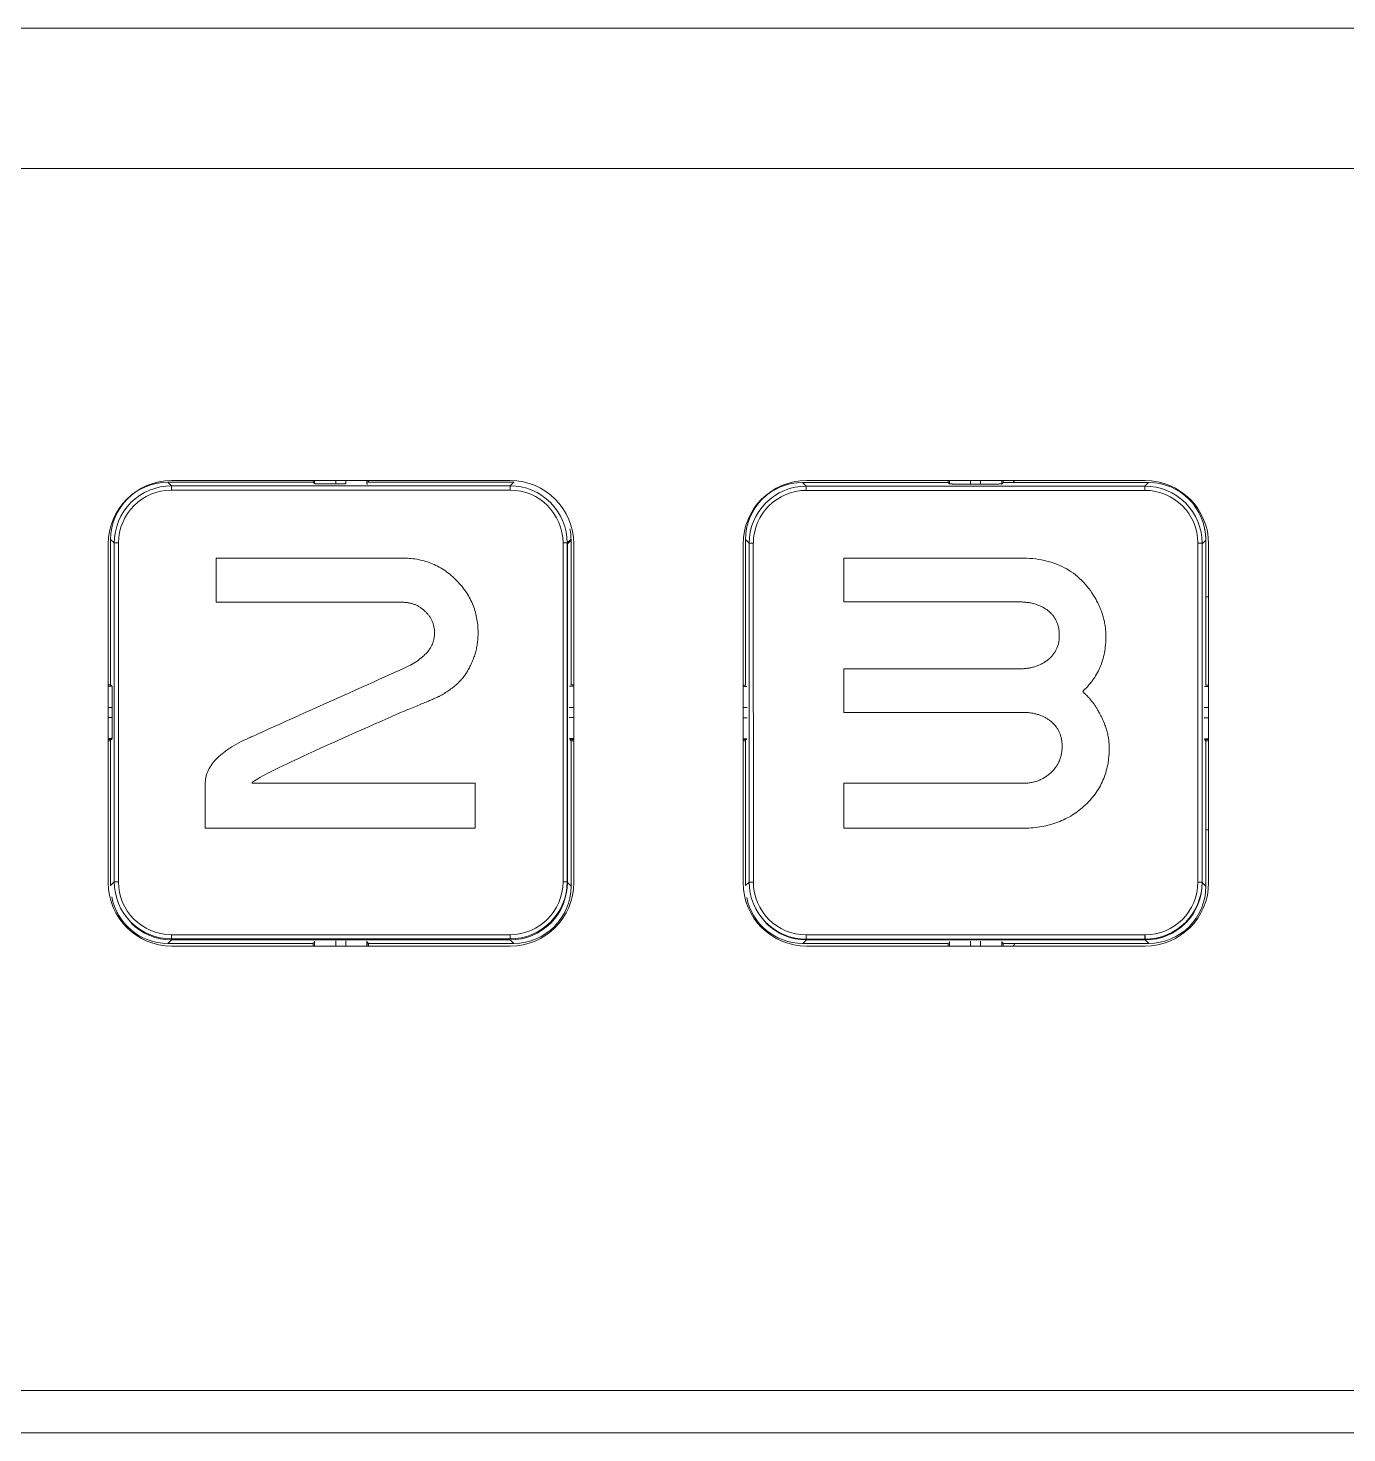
# Model space of a CAD drawing. Header units: millimetres. Extents: x -297 to 297, y -210 to 210.
# Drawn here: x 10.4 to 41.56, y -65.46 to -32.28 of the extents above; entities that cross this region are included whole.
import ezdxf

# ---------------------------------------------------------------- set-up
doc = ezdxf.new("R2010")
doc.units = ezdxf.units.MM
for name, color, linetype, lineweight in [('ASM0004_ASM_DXF_CONTINUOUS_LINE', 7, 'Continuous', 18), ('JCHT35K-ANJIDXF_CONTINUOUS_LINE', 7, 'Continuous', 18), ('LAYER_1', 7, 'Continuous', 18)]:
    doc.layers.add(name, color=color, linetype=linetype, lineweight=lineweight)

msp = doc.modelspace()

# ---------------------------------------------------------------- linework, layer by layer
at = {"layer": 'ASM0004_ASM_DXF_CONTINUOUS_LINE', "color": 7, "linetype": 'Continuous'}
for p, q in [((73.795, -32.275), (-69.205, -32.275)), ((-65.405, -35.591), (69.995, -35.591)), ((21.795, -42.965), (13.795, -42.965)), ((18.411, -43.057), (18.411, -42.965)), ((18.443, -42.965), (18.443, -43.005)), ((36.795, -42.965), (28.795, -42.965)), ((33.411, -43.057), (33.411, -42.965)), ((33.443, -42.965), (33.443, -43.011)), ((12.295, -44.465), (12.295, -52.465)), ((23.23, -44.376), (23.145, -44.461)), ((23.145, -52.465), (23.145, -44.461)), ((23.23, -44.376), (23.23, -47.792)), ((23.295, -52.465), (23.295, -44.465)), ((27.295, -44.465), (27.295, -52.465)), ((38.23, -44.376), (38.145, -44.461)), ((38.23, -44.376), (38.23, -47.798)), ((38.295, -52.465), (38.295, -44.465)), ((12.295, -49.081), (12.387, -49.081)), ((12.352, -49.113), (12.295, -49.113)), ((23.199, -49.081), (23.295, -49.081)), ((23.199, -49.081), (23.23, -49.113)), ((23.295, -49.113), (23.23, -49.113)), ((23.23, -49.113), (23.23, -52.551)), ((27.295, -49.081), (27.387, -49.081)), ((27.352, -49.113), (27.295, -49.113)), ((38.199, -49.081), (38.295, -49.081)), ((38.199, -49.081), (38.23, -49.113)), ((38.295, -49.113), (38.23, -49.113)), ((38.23, -49.113), (38.23, -52.551)), ((23.145, -52.465), (23.23, -52.55)), ((38.145, -52.465), (38.23, -52.55)), ((13.791, -53.815), (13.791, -53.715)), ((36.795, -53.715), (36.795, -53.815)), ((13.791, -53.815), (13.706, -53.9)), ((17.139, -53.9), (13.706, -53.9)), ((13.791, -53.815), (21.795, -53.815)), ((13.795, -53.965), (21.795, -53.965)), ((18.443, -53.9), (18.411, -53.869)), ((18.411, -53.965), (18.411, -53.869)), ((21.88, -53.9), (18.443, -53.9)), ((18.443, -53.9), (18.443, -53.965)), ((21.88, -53.9), (21.795, -53.815)), ((28.791, -53.815), (28.706, -53.9)), ((32.139, -53.9), (28.706, -53.9)), ((28.791, -53.815), (36.795, -53.815)), ((28.795, -53.965), (36.795, -53.965)), ((33.443, -53.9), (33.411, -53.869)), ((33.411, -53.965), (33.411, -53.869)), ((36.88, -53.9), (33.443, -53.9)), ((33.443, -53.9), (33.443, -53.965)), ((36.88, -53.9), (36.795, -53.815)), ((66.795, -64.465), (-62.205, -64.465)), ((-62.205, -65.465), (66.795, -65.465))]:
    msp.add_line(p, q, dxfattribs=at)
for centre, radius, start, end in [((13.795, -44.465), 1.5, 90, 180), ((21.795, -44.465), 1.5, 0, 90), ((28.795, -44.465), 1.5, 90, 180), ((38.295, -40.465), 5.25, 208.4504, 209.0368), ((36.795, -44.465), 1.5, 0, 90), ((38.295, -40.465), 5.25, 269.2507, 269.9989), ((38.295, -56.465), 5.25, 89.9989, 90.7471), ((13.795, -52.465), 1.5, 180, 270), ((21.795, -52.465), 1.5, 270, 360), ((21.795, -52.465), 1.35, 269.9988, 0.0006), ((28.795, -52.465), 1.5, 180, 270), ((36.795, -52.465), 1.5, 270, 360), ((36.795, -52.465), 1.35, 269.9988, 0.0006), ((13.705, -52.551), 1.35, 190.6649, 269.8025), ((28.705, -52.551), 1.35, 191.2547, 269.8143), ((13.791, -52.465), 1.35, 225.0044, 270.0012), ((28.791, -52.465), 1.35, 225.0044, 270.0012), ((13.706, -52.557), 1.343, 269.798, 270.0006), ((28.706, -52.557), 1.343, 269.8099, 270.0006), ((38.295, -56.465), 5.25, 150.7282, 151.5459)]:
    msp.add_arc(centre, radius, start, end, dxfattribs=at)
for centre, major_axis, start_param, end_param in [((21.88, -44.376), (0.955, 0.955), 5.497939, 5.699604), ((36.88, -44.376), (0.955, 0.955), 5.497939, 5.705806), ((21.88, -52.55), (0.955, -0.955), 5.497916, 7.068431), ((36.88, -52.55), (0.955, -0.955), 5.497916, 7.068431)]:
    msp.add_ellipse(centre, major_axis=major_axis, ratio=0.999695, start_param=start_param, end_param=end_param, dxfattribs=at)
at = {"layer": 'JCHT35K-ANJIDXF_CONTINUOUS_LINE', "color": 7, "linetype": 'Continuous'}
for p, q in [((13.702, -43.005), (17.139, -43.005)), ((13.702, -43.005), (13.787, -43.091)), ((21.791, -43.091), (13.787, -43.091)), ((13.787, -43.191), (13.787, -43.091)), ((17.139, -43.005), (17.139, -42.965)), ((17.139, -43.005), (17.171, -43.037)), ((17.171, -42.965), (17.171, -43.037)), ((17.671, -43.045), (17.671, -42.965)), ((17.671, -43.045), (17.908, -43.045)), ((17.908, -42.965), (17.908, -43.045)), ((18.408, -43.037), (18.408, -42.965)), ((18.439, -43.005), (21.877, -43.005)), ((21.791, -43.091), (21.877, -43.005)), ((21.791, -43.091), (21.791, -43.191)), ((28.702, -43.011), (32.139, -43.011)), ((28.702, -43.011), (28.787, -43.096)), ((36.791, -43.096), (28.787, -43.096)), ((28.787, -43.196), (28.787, -43.096)), ((32.139, -43.011), (32.139, -42.965)), ((32.139, -43.011), (32.171, -43.042)), ((32.171, -42.965), (32.171, -43.042)), ((32.671, -43.051), (32.671, -42.965)), ((32.671, -43.051), (32.908, -43.051)), ((32.908, -42.965), (32.908, -43.051)), ((33.408, -43.042), (33.408, -42.965)), ((33.408, -43.042), (33.439, -43.011)), ((33.439, -43.011), (36.877, -43.011)), ((36.791, -43.096), (36.877, -43.011)), ((36.791, -43.096), (36.791, -43.196)), ((13.787, -43.191), (21.791, -43.191)), ((28.787, -43.196), (36.791, -43.196)), ((12.438, -44.44), (12.352, -44.355)), ((12.352, -47.792), (12.352, -44.355)), ((12.438, -44.44), (12.438, -52.444)), ((12.538, -52.444), (12.537, -44.439)), ((23.041, -44.44), (23.141, -44.44)), ((23.041, -44.44), (23.041, -52.444)), ((23.227, -44.355), (23.141, -44.44)), ((23.141, -52.444), (23.141, -44.44)), ((27.438, -44.446), (27.352, -44.361)), ((27.352, -47.798), (27.352, -44.361)), ((27.438, -44.446), (27.438, -52.45)), ((27.538, -52.45), (27.537, -44.444)), ((38.041, -44.446), (38.141, -44.446)), ((38.041, -44.446), (38.041, -52.45)), ((38.141, -52.45), (38.141, -44.446)), ((12.295, -47.792), (12.352, -47.792)), ((12.384, -47.824), (12.352, -47.792)), ((23.227, -47.792), (23.295, -47.792)), ((12.384, -47.824), (12.295, -47.824)), ((23.295, -47.824), (23.195, -47.824)), ((27.295, -47.798), (27.352, -47.798)), ((27.384, -47.83), (27.295, -47.83)), ((38.295, -47.83), (38.195, -47.83)), ((38.227, -47.798), (38.295, -47.798)), ((12.295, -48.324), (12.392, -48.324)), ((12.392, -48.561), (12.392, -48.324)), ((23.186, -48.324), (23.295, -48.324)), ((27.295, -48.33), (27.392, -48.33)), ((38.186, -48.33), (38.295, -48.33)), ((12.392, -48.561), (12.295, -48.561)), ((23.295, -48.561), (23.186, -48.561)), ((27.392, -48.567), (27.295, -48.567)), ((38.295, -48.567), (38.186, -48.567)), ((12.295, -49.061), (12.384, -49.061)), ((12.352, -52.53), (12.352, -49.092)), ((23.195, -49.061), (23.295, -49.061)), ((27.295, -49.066), (27.384, -49.066)), ((27.352, -52.535), (27.352, -49.098)), ((38.195, -49.066), (38.295, -49.066)), ((12.352, -52.53), (12.438, -52.444)), ((12.538, -52.444), (12.438, -52.444)), ((23.141, -52.444), (23.041, -52.444)), ((27.352, -52.535), (27.438, -52.45)), ((27.538, -52.45), (27.438, -52.45)), ((38.141, -52.45), (38.041, -52.45)), ((21.791, -53.694), (13.787, -53.694)), ((13.787, -53.794), (13.787, -53.694)), ((21.791, -53.694), (21.791, -53.794)), ((36.791, -53.7), (28.787, -53.7)), ((28.787, -53.8), (28.787, -53.7)), ((36.791, -53.7), (36.791, -53.8)), ((13.787, -53.794), (21.791, -53.794)), ((17.139, -53.965), (17.139, -53.88)), ((17.171, -53.848), (17.171, -53.965)), ((17.671, -53.965), (17.671, -53.84)), ((17.908, -53.84), (17.908, -53.965)), ((18.408, -53.965), (18.408, -53.848)), ((28.787, -53.8), (36.791, -53.8)), ((32.139, -53.965), (32.139, -53.885)), ((32.171, -53.854), (32.171, -53.965)), ((32.671, -53.965), (32.671, -53.845)), ((32.908, -53.845), (32.908, -53.965)), ((33.408, -53.965), (33.408, -53.854))]:
    msp.add_line(p, q, dxfattribs=at)
for centre, radius, start, end in [((13.787, -44.441), 1.35, 89.9987, 180.0012), ((21.791, -44.44), 1.35, 359.9996, 90.0012), ((28.787, -44.446), 1.35, 89.9987, 180.0012), ((36.791, -44.446), 1.35, 359.9996, 90.0012), ((13.788, -44.441), 1.25, 90.0119, 179.9055), ((21.791, -44.441), 1.25, 0.0115, 89.984), ((28.788, -44.446), 1.25, 90.0119, 179.9055), ((36.791, -44.446), 1.25, 0.0115, 89.984), ((13.787, -52.444), 1.35, 179.9988, 270.0012), ((13.788, -52.444), 1.25, 180.0116, 269.9841), ((21.791, -52.444), 1.35, 269.9988, 0.0006), ((21.791, -52.444), 1.25, 270.0115, 359.984), ((28.787, -52.45), 1.35, 179.9988, 270.0012), ((28.788, -52.45), 1.25, 180.0116, 269.9841), ((36.791, -52.45), 1.35, 269.9988, 0.0006), ((36.791, -52.45), 1.25, 270.0115, 359.984)]:
    msp.add_arc(centre, radius, start, end, dxfattribs=at)
for centre, major_axis, start_param, end_param in [((13.702, -44.355), (0.955, -0.955), 2.356323, 3.926863), ((28.702, -44.361), (0.955, -0.955), 2.356323, 3.926863), ((36.876, -44.361), (0.955, 0.955), 5.497939, 7.068455)]:
    msp.add_ellipse(centre, major_axis=major_axis, ratio=0.999695, start_param=start_param, end_param=end_param, dxfattribs=at)
for points, knots in [([(17.171, -43.037), (17.171, -43.037), (17.172, -43.037), (17.174, -43.038), (17.178, -43.038), (17.185, -43.039), (17.196, -43.039), (17.213, -43.04), (17.234, -43.041), (17.259, -43.042), (17.289, -43.042), (17.334, -43.043), (17.399, -43.044), (17.484, -43.045), (17.576, -43.045), (17.639, -43.045), (17.671, -43.045)], [0, 0, 0, 0, 4.145653, 12.568999, 25.351948, 42.489192, 89.730356, 153.912464, 234.385654, 330.453638, 441.200028, 565.566579, 850.458684, 1174.310151, 1525.284253, 1889.682423, 1889.682423, 1889.682423, 1889.682423]), ([(32.171, -43.042), (32.171, -43.043), (32.172, -43.043), (32.174, -43.043), (32.178, -43.044), (32.185, -43.044), (32.196, -43.045), (32.213, -43.046), (32.234, -43.046), (32.259, -43.047), (32.289, -43.048), (32.334, -43.049), (32.399, -43.05), (32.484, -43.05), (32.576, -43.051), (32.639, -43.051), (32.671, -43.051)], [0, 0, 0, 0, 5.037358, 15.272514, 30.804998, 51.628358, 109.03081, 187.018099, 284.800583, 401.532205, 536.099471, 687.21651, 1033.387175, 1426.897123, 1853.36362, 2296.14162, 2296.14162, 2296.14162, 2296.14162]), ([(32.908, -43.051), (32.94, -43.051), (33.003, -43.051), (33.095, -43.05), (33.179, -43.05), (33.244, -43.049), (33.29, -43.048), (33.319, -43.047), (33.345, -43.046), (33.366, -43.046), (33.383, -43.045), (33.394, -43.044), (33.401, -43.044), (33.404, -43.043), (33.406, -43.043), (33.407, -43.043), (33.408, -43.042)], [0, 0, 0, 0, 447.983627, 879.463682, 1277.599535, 1627.839448, 1780.732826, 1916.88187, 2034.985599, 2133.917437, 2212.821385, 2270.898528, 2291.966633, 2307.681669, 2318.037111, 2323.133661, 2323.133661, 2323.133661, 2323.133661]), ([(12.438, -44.44), (12.438, -44.44), (12.439, -44.44), (12.44, -44.44), (12.443, -44.44), (12.448, -44.44), (12.456, -44.44), (12.468, -44.44), (12.483, -44.439), (12.507, -44.439), (12.525, -44.439), (12.538, -44.439)], [0, 0, 0, 0, 7.664618, 26.275107, 55.650136, 95.571457, 205.629101, 351.99516, 529.37245, 731.254184, 1176.954184, 1176.954184, 1176.954184, 1176.954184]), ([(27.438, -44.446), (27.438, -44.446), (27.439, -44.446), (27.44, -44.446), (27.443, -44.446), (27.448, -44.446), (27.456, -44.445), (27.468, -44.445), (27.483, -44.445), (27.507, -44.445), (27.525, -44.445), (27.538, -44.444)], [0, 0, 0, 0, 9.301948, 31.888046, 67.538224, 115.987614, 249.555982, 427.189038, 642.458003, 887.466099, 1428.377383, 1428.377383, 1428.377383, 1428.377383]), ([(12.392, -48.324), (12.392, -48.292), (12.392, -48.229), (12.392, -48.137), (12.391, -48.052), (12.39, -47.988), (12.389, -47.942), (12.388, -47.913), (12.388, -47.887), (12.387, -47.866), (12.386, -47.849), (12.386, -47.838), (12.385, -47.831), (12.385, -47.828), (12.384, -47.825), (12.384, -47.824), (12.384, -47.824)], [0, 0, 0, 0, 374.364329, 734.937197, 1067.645476, 1360.328784, 1488.09646, 1601.871478, 1700.566656, 1783.24055, 1849.177834, 1897.710882, 1915.316763, 1928.449273, 1937.102955, 1941.361965, 1941.361965, 1941.361965, 1941.361965]), ([(12.384, -49.061), (12.384, -49.061), (12.384, -49.059), (12.385, -49.057), (12.385, -49.054), (12.386, -49.047), (12.386, -49.036), (12.387, -49.019), (12.388, -48.998), (12.388, -48.972), (12.389, -48.943), (12.39, -48.897), (12.391, -48.833), (12.392, -48.748), (12.392, -48.656), (12.392, -48.593), (12.392, -48.561)], [0, 0, 0, 0, 4.339634, 13.157113, 26.538182, 44.477282, 93.928872, 161.114076, 245.352629, 345.915668, 461.843933, 592.029666, 890.252107, 1229.256979, 1596.653771, 1978.103011, 1978.103011, 1978.103011, 1978.103011])]:
    msp.add_open_spline(points, degree=3, knots=knots, dxfattribs=at)
at = {"layer": 'LAYER_1', "color": 7}
for points in [[(14.588, -51.178), (14.588, -51.174), (14.588, -51.165), (14.588, -51.151), (14.588, -51.131), (14.588, -51.106), (14.588, -51.077), (14.588, -51.044), (14.588, -51.008), (14.588, -50.968), (14.588, -50.926), (14.588, -50.881), (14.588, -50.834), (14.588, -50.786), (14.588, -50.737), (14.588, -50.687), (14.588, -50.636), (14.588, -50.586), (14.588, -50.536), (14.588, -50.488), (14.588, -50.44), (14.588, -50.394), (14.588, -50.35), (14.588, -50.309), (14.588, -50.271), (14.588, -50.236), (14.588, -50.205), (14.588, -50.178), (14.588, -50.155), (14.588, -50.137), (14.588, -50.125), (14.588, -50.119), (14.589, -50.101), (14.591, -50.062), (14.595, -50.024), (14.601, -49.986), (14.609, -49.949), (14.62, -49.911), (14.632, -49.874), (14.647, -49.837), (14.663, -49.801), (14.682, -49.765), (14.703, -49.729), (14.726, -49.693), (14.751, -49.658), (14.778, -49.623), (14.808, -49.588), (14.839, -49.554), (14.873, -49.52), (14.908, -49.486), (14.946, -49.452), (14.986, -49.419), (15.028, -49.386), (15.072, -49.353), (15.118, -49.321), (15.167, -49.289), (15.217, -49.257), (15.27, -49.225), (15.324, -49.194), (15.381, -49.163), (15.44, -49.132), (15.501, -49.102), (15.564, -49.072), (15.629, -49.042), (15.645, -49.035), (15.674, -49.022), (15.722, -49), (15.787, -48.971), (15.869, -48.934), (15.966, -48.89), (16.077, -48.841), (16.2, -48.785), (16.334, -48.725), (16.477, -48.661), (16.628, -48.593), (16.786, -48.522), (16.95, -48.448), (17.117, -48.373), (17.287, -48.297), (17.458, -48.22), (17.629, -48.143), (17.799, -48.067), (17.965, -47.992), (18.128, -47.919), (18.284, -47.849), (18.434, -47.781), (18.575, -47.718), (18.707, -47.659), (18.827, -47.605), (18.935, -47.556), (19.029, -47.514), (19.107, -47.479), (19.169, -47.451), (19.213, -47.431), (19.237, -47.42), (19.258, -47.411), (19.305, -47.39), (19.351, -47.368), (19.395, -47.345), (19.437, -47.323), (19.478, -47.3), (19.518, -47.277), (19.556, -47.253), (19.592, -47.229), (19.627, -47.205), (19.661, -47.18), (19.692, -47.155), (19.723, -47.129), (19.751, -47.104), (19.779, -47.078), (19.804, -47.051), (19.828, -47.024), (19.851, -46.997), (19.872, -46.97), (19.891, -46.942), (19.909, -46.914), (19.926, -46.885), (19.941, -46.856), (19.954, -46.827), (19.966, -46.797), (19.976, -46.767), (19.985, -46.737), (19.992, -46.706), (19.998, -46.675), (20.002, -46.644), (20.005, -46.612), (20.006, -46.58), (20.006, -46.558), (20.005, -46.539), (20.004, -46.52), (20.003, -46.501), (20.001, -46.482), (19.998, -46.464), (19.996, -46.446), (19.992, -46.428), (19.989, -46.41), (19.984, -46.392), (19.98, -46.375), (19.975, -46.357), (19.969, -46.34), (19.963, -46.323), (19.957, -46.307), (19.95, -46.29), (19.943, -46.274), (19.935, -46.258), (19.927, -46.242), (19.918, -46.226), (19.909, -46.21), (19.899, -46.195), (19.889, -46.179), (19.878, -46.164), (19.868, -46.149), (19.856, -46.135), (19.844, -46.12), (19.832, -46.106), (19.819, -46.092), (19.806, -46.078), (19.792, -46.064), (19.778, -46.05), (19.764, -46.037), (19.749, -46.024), (19.735, -46.012), (19.72, -46), (19.705, -45.988), (19.689, -45.977), (19.674, -45.967), (19.658, -45.956), (19.643, -45.947), (19.627, -45.937), (19.61, -45.928), (19.594, -45.92), (19.578, -45.912), (19.561, -45.904), (19.544, -45.897), (19.527, -45.89), (19.51, -45.884), (19.492, -45.878), (19.475, -45.872), (19.457, -45.867), (19.439, -45.862), (19.421, -45.858), (19.402, -45.854), (19.384, -45.851), (19.365, -45.848), (19.346, -45.846), (19.327, -45.843), (19.308, -45.842), (19.288, -45.841), (19.268, -45.84), (19.249, -45.839), (19.236, -45.839), (19.206, -45.839), (19.153, -45.839), (19.077, -45.839), (18.982, -45.839), (18.867, -45.839), (18.736, -45.839), (18.589, -45.839), (18.429, -45.839), (18.256, -45.839), (18.074, -45.839), (17.882, -45.839), (17.684, -45.839), (17.481, -45.839), (17.274, -45.839), (17.065, -45.839), (16.857, -45.839), (16.649, -45.839), (16.445, -45.839), (16.245, -45.839), (16.053, -45.839), (15.868, -45.839), (15.693, -45.839), (15.53, -45.839), (15.38, -45.839), (15.245, -45.839), (15.127, -45.839), (15.027, -45.839), (14.946, -45.839), (14.888, -45.839), (14.853, -45.839), (14.843, -45.839), (14.843, -45.836), (14.843, -45.826), (14.843, -45.811), (14.843, -45.791), (14.843, -45.766), (14.843, -45.738), (14.843, -45.705), (14.843, -45.669), (14.843, -45.629), (14.843, -45.588), (14.843, -45.543), (14.843, -45.497), (14.843, -45.45), (14.843, -45.402), (14.843, -45.352), (14.843, -45.303), (14.843, -45.254), (14.843, -45.205), (14.843, -45.157), (14.843, -45.111), (14.843, -45.066), (14.843, -45.023), (14.843, -44.983), (14.843, -44.946), (14.843, -44.912), (14.843, -44.882), (14.843, -44.856), (14.843, -44.834), (14.843, -44.817), (14.843, -44.806), (14.843, -44.8), (14.847, -44.8), (14.874, -44.8), (14.925, -44.8), (14.999, -44.8), (15.093, -44.8), (15.206, -44.8), (15.337, -44.8), (15.483, -44.8), (15.643, -44.8), (15.815, -44.8), (15.998, -44.8), (16.19, -44.8), (16.388, -44.8), (16.593, -44.8), (16.801, -44.8), (17.011, -44.8), (17.221, -44.8), (17.43, -44.8), (17.636, -44.8), (17.838, -44.8), (18.033, -44.8), (18.22, -44.8), (18.397, -44.8), (18.563, -44.8), (18.715, -44.8), (18.853, -44.8), (18.974, -44.8), (19.077, -44.8), (19.16, -44.8), (19.221, -44.8), (19.259, -44.8), (19.272, -44.8), (19.319, -44.8), (19.365, -44.802), (19.41, -44.804), (19.455, -44.808), (19.499, -44.813), (19.543, -44.818), (19.587, -44.825), (19.63, -44.833), (19.673, -44.842), (19.715, -44.852), (19.757, -44.863), (19.799, -44.875), (19.84, -44.888), (19.88, -44.902), (19.92, -44.917), (19.96, -44.933), (19.999, -44.95), (20.038, -44.969), (20.076, -44.988), (20.114, -45.008), (20.152, -45.03), (20.189, -45.052), (20.225, -45.076), (20.261, -45.1), (20.297, -45.126), (20.332, -45.152), (20.367, -45.18), (20.401, -45.209), (20.435, -45.238), (20.469, -45.269), (20.502, -45.301), (20.534, -45.334), (20.566, -45.367), (20.596, -45.401), (20.626, -45.435), (20.655, -45.47), (20.682, -45.504), (20.708, -45.54), (20.734, -45.576), (20.758, -45.612), (20.782, -45.648), (20.804, -45.685), (20.825, -45.723), (20.846, -45.761), (20.865, -45.799), (20.883, -45.837), (20.9, -45.876), (20.916, -45.916), (20.931, -45.956), (20.946, -45.996), (20.959, -46.037), (20.971, -46.078), (20.982, -46.119), (20.991, -46.161), (21, -46.203), (21.008, -46.246), (21.015, -46.289), (21.021, -46.333), (21.026, -46.377), (21.029, -46.421), (21.032, -46.466), (21.034, -46.511), (21.034, -46.556), (21.034, -46.588), (21.033, -46.618), (21.032, -46.649), (21.031, -46.678), (21.028, -46.708), (21.026, -46.738), (21.023, -46.767), (21.019, -46.797), (21.015, -46.826), (21.01, -46.855), (21.005, -46.885), (20.999, -46.913), (20.993, -46.942), (20.987, -46.971), (20.98, -47), (20.972, -47.028), (20.964, -47.056), (20.956, -47.085), (20.947, -47.113), (20.937, -47.141), (20.927, -47.169), (20.916, -47.196), (20.905, -47.224), (20.894, -47.251), (20.882, -47.279), (20.87, -47.306), (20.857, -47.333), (20.843, -47.36), (20.829, -47.387), (20.815, -47.414), (20.8, -47.44), (20.786, -47.466), (20.772, -47.488), (20.758, -47.51), (20.744, -47.532), (20.729, -47.554), (20.713, -47.575), (20.697, -47.597), (20.681, -47.618), (20.664, -47.639), (20.646, -47.659), (20.628, -47.68), (20.609, -47.7), (20.59, -47.72), (20.571, -47.74), (20.55, -47.759), (20.529, -47.778), (20.508, -47.797), (20.486, -47.816), (20.464, -47.835), (20.441, -47.853), (20.418, -47.871), (20.394, -47.889), (20.369, -47.907), (20.344, -47.924), (20.318, -47.941), (20.292, -47.958), (20.266, -47.975), (20.238, -47.992), (20.211, -48.008), (20.182, -48.024), (20.154, -48.04), (20.124, -48.055), (20.111, -48.063), (20.101, -48.068), (20.09, -48.073), (20.077, -48.079), (20.064, -48.086), (20.049, -48.093), (20.033, -48.1), (20.016, -48.108), (19.997, -48.116), (19.978, -48.125), (19.957, -48.134), (19.935, -48.144), (19.912, -48.154), (19.887, -48.164), (19.862, -48.175), (19.835, -48.186), (19.807, -48.198), (19.778, -48.211), (19.747, -48.223), (19.716, -48.236), (19.683, -48.25), (19.649, -48.264), (19.614, -48.279), (19.577, -48.294), (19.54, -48.309), (19.501, -48.325), (19.461, -48.341), (19.419, -48.358), (19.377, -48.375), (19.333, -48.393), (19.288, -48.411), (19.202, -48.447), (18.981, -48.545), (18.767, -48.639), (18.56, -48.731), (18.36, -48.819), (18.167, -48.905), (17.982, -48.988), (17.804, -49.068), (17.633, -49.145), (17.469, -49.219), (17.312, -49.29), (17.163, -49.358), (17.021, -49.424), (16.886, -49.486), (16.758, -49.546), (16.637, -49.602), (16.524, -49.656), (16.418, -49.707), (16.319, -49.755), (16.227, -49.8), (16.143, -49.842), (16.065, -49.881), (15.995, -49.918), (15.932, -49.951), (15.876, -49.982), (15.828, -50.009), (15.787, -50.034), (15.753, -50.056), (15.726, -50.075), (15.706, -50.091), (15.693, -50.104), (15.688, -50.114), (15.695, -50.117), (15.731, -50.117), (15.795, -50.117), (15.885, -50.117), (16, -50.117), (16.137, -50.117), (16.295, -50.117), (16.471, -50.117), (16.663, -50.117), (16.87, -50.117), (17.089, -50.117), (17.318, -50.117), (17.556, -50.117), (17.799, -50.117), (18.047, -50.117), (18.298, -50.117), (18.548, -50.117), (18.797, -50.117), (19.042, -50.117), (19.281, -50.117), (19.512, -50.117), (19.734, -50.117), (19.943, -50.117), (20.139, -50.117), (20.319, -50.117), (20.481, -50.117), (20.623, -50.117), (20.743, -50.117), (20.839, -50.117), (20.909, -50.117), (20.951, -50.117), (20.963, -50.117), (20.963, -50.121), (20.963, -50.13), (20.963, -50.146), (20.963, -50.166), (20.963, -50.191), (20.963, -50.221), (20.963, -50.254), (20.963, -50.291), (20.963, -50.331), (20.963, -50.374), (20.963, -50.419), (20.963, -50.466), (20.963, -50.514), (20.963, -50.563), (20.963, -50.614), (20.963, -50.664), (20.963, -50.714), (20.963, -50.764), (20.963, -50.813), (20.963, -50.86), (20.963, -50.906), (20.963, -50.949), (20.963, -50.99), (20.963, -51.028), (20.963, -51.063), (20.963, -51.094), (20.963, -51.12), (20.963, -51.142), (20.963, -51.159), (20.963, -51.171), (20.963, -51.177), (20.957, -51.178), (20.918, -51.178), (20.844, -51.178), (20.739, -51.178), (20.603, -51.178), (20.44, -51.178), (20.252, -51.178), (20.042, -51.178), (19.811, -51.178), (19.564, -51.178), (19.3, -51.178), (19.025, -51.178), (18.739, -51.178), (18.445, -51.178), (18.145, -51.178), (17.843, -51.178), (17.54, -51.178), (17.239, -51.178), (16.943, -51.178), (16.653, -51.178), (16.372, -51.178), (16.103, -51.178), (15.848, -51.178), (15.61, -51.178), (15.39, -51.178), (15.192, -51.178), (15.018, -51.178), (14.87, -51.178), (14.75, -51.178), (14.662, -51.178), (14.607, -51.178)], [(35.948, -49.272), (35.947, -49.325), (35.945, -49.378), (35.942, -49.43), (35.938, -49.481), (35.933, -49.531), (35.927, -49.581), (35.919, -49.631), (35.91, -49.679), (35.9, -49.727), (35.889, -49.775), (35.877, -49.822), (35.864, -49.868), (35.849, -49.913), (35.833, -49.958), (35.816, -50.003), (35.798, -50.046), (35.779, -50.089), (35.759, -50.132), (35.737, -50.174), (35.714, -50.215), (35.69, -50.255), (35.665, -50.295), (35.639, -50.334), (35.611, -50.373), (35.583, -50.411), (35.553, -50.448), (35.522, -50.485), (35.49, -50.521), (35.457, -50.557), (35.422, -50.592), (35.387, -50.626), (35.35, -50.659), (35.312, -50.692), (35.275, -50.723), (35.236, -50.754), (35.197, -50.783), (35.157, -50.812), (35.117, -50.839), (35.077, -50.865), (35.036, -50.89), (34.994, -50.914), (34.952, -50.937), (34.909, -50.959), (34.865, -50.98), (34.822, -51), (34.777, -51.019), (34.732, -51.037), (34.687, -51.054), (34.641, -51.069), (34.594, -51.084), (34.547, -51.097), (34.499, -51.11), (34.451, -51.121), (34.403, -51.132), (34.353, -51.141), (34.304, -51.149), (34.253, -51.157), (34.202, -51.163), (34.151, -51.168), (34.099, -51.172), (34.047, -51.175), (33.993, -51.177), (33.94, -51.178), (33.916, -51.178), (33.888, -51.178), (33.837, -51.178), (33.764, -51.178), (33.672, -51.178), (33.563, -51.178), (33.437, -51.178), (33.296, -51.178), (33.142, -51.178), (32.976, -51.178), (32.801, -51.178), (32.617, -51.178), (32.427, -51.178), (32.232, -51.178), (32.033, -51.178), (31.832, -51.178), (31.631, -51.178), (31.431, -51.178), (31.235, -51.178), (31.042, -51.178), (30.856, -51.178), (30.678, -51.178), (30.509, -51.178), (30.351, -51.178), (30.206, -51.178), (30.075, -51.178), (29.959, -51.178), (29.861, -51.178), (29.782, -51.178), (29.724, -51.178), (29.688, -51.178), (29.675, -51.178), (29.675, -51.175), (29.675, -51.166), (29.675, -51.151), (29.675, -51.131), (29.675, -51.107), (29.675, -51.078), (29.675, -51.045), (29.675, -51.009), (29.675, -50.969), (29.675, -50.927), (29.675, -50.883), (29.675, -50.836), (29.675, -50.788), (29.675, -50.739), (29.675, -50.689), (29.675, -50.639), (29.675, -50.589), (29.675, -50.539), (29.675, -50.49), (29.675, -50.443), (29.675, -50.397), (29.675, -50.353), (29.675, -50.312), (29.675, -50.273), (29.675, -50.238), (29.675, -50.207), (29.675, -50.179), (29.675, -50.156), (29.675, -50.138), (29.675, -50.125), (29.675, -50.118), (29.677, -50.117), (29.697, -50.117), (29.741, -50.117), (29.806, -50.117), (29.892, -50.117), (29.996, -50.117), (30.116, -50.117), (30.252, -50.117), (30.402, -50.117), (30.564, -50.117), (30.736, -50.117), (30.917, -50.117), (31.105, -50.117), (31.299, -50.117), (31.496, -50.117), (31.696, -50.117), (31.897, -50.117), (32.097, -50.117), (32.295, -50.117), (32.489, -50.117), (32.677, -50.117), (32.858, -50.117), (33.03, -50.117), (33.192, -50.117), (33.341, -50.117), (33.477, -50.117), (33.598, -50.117), (33.702, -50.117), (33.787, -50.117), (33.853, -50.117), (33.897, -50.117), (33.917, -50.117), (33.934, -50.117), (33.958, -50.116), (33.981, -50.115), (34.004, -50.114), (34.027, -50.111), (34.05, -50.109), (34.072, -50.106), (34.094, -50.102), (34.116, -50.098), (34.138, -50.094), (34.16, -50.089), (34.181, -50.083), (34.202, -50.077), (34.223, -50.071), (34.244, -50.064), (34.264, -50.057), (34.285, -50.049), (34.305, -50.04), (34.325, -50.031), (34.344, -50.022), (34.364, -50.012), (34.383, -50.002), (34.402, -49.991), (34.421, -49.979), (34.44, -49.967), (34.458, -49.955), (34.476, -49.942), (34.494, -49.929), (34.512, -49.915), (34.53, -49.901), (34.547, -49.886), (34.564, -49.871), (34.581, -49.855), (34.597, -49.839), (34.613, -49.823), (34.628, -49.806), (34.643, -49.79), (34.657, -49.773), (34.67, -49.755), (34.683, -49.738), (34.696, -49.72), (34.708, -49.702), (34.719, -49.684), (34.73, -49.665), (34.74, -49.646), (34.75, -49.627), (34.759, -49.608), (34.768, -49.588), (34.776, -49.568), (34.783, -49.548), (34.791, -49.528), (34.797, -49.507), (34.803, -49.486), (34.808, -49.465), (34.813, -49.443), (34.818, -49.422), (34.822, -49.4), (34.825, -49.377), (34.828, -49.355), (34.83, -49.332), (34.832, -49.309), (34.833, -49.285), (34.833, -49.262), (34.833, -49.239), (34.833, -49.217), (34.832, -49.195), (34.831, -49.174), (34.829, -49.153), (34.827, -49.133), (34.824, -49.112), (34.821, -49.092), (34.818, -49.072), (34.814, -49.053), (34.809, -49.033), (34.804, -49.014), (34.799, -48.996), (34.793, -48.977), (34.787, -48.959), (34.78, -48.941), (34.773, -48.923), (34.765, -48.906), (34.757, -48.889), (34.748, -48.872), (34.739, -48.855), (34.73, -48.839), (34.72, -48.823), (34.709, -48.807), (34.699, -48.792), (34.687, -48.777), (34.675, -48.762), (34.663, -48.747), (34.651, -48.733), (34.637, -48.719), (34.624, -48.705), (34.61, -48.692), (34.595, -48.679), (34.581, -48.666), (34.566, -48.653), (34.55, -48.641), (34.535, -48.629), (34.519, -48.618), (34.503, -48.607), (34.487, -48.596), (34.47, -48.586), (34.453, -48.576), (34.436, -48.566), (34.419, -48.557), (34.402, -48.548), (34.384, -48.539), (34.366, -48.531), (34.347, -48.523), (34.329, -48.516), (34.31, -48.508), (34.291, -48.502), (34.272, -48.495), (34.252, -48.489), (34.232, -48.483), (34.212, -48.478), (34.192, -48.473), (34.171, -48.468), (34.15, -48.464), (34.129, -48.46), (34.108, -48.457), (34.086, -48.453), (34.064, -48.451), (34.042, -48.448), (34.02, -48.446), (34.007, -48.446), (33.97, -48.446), (33.91, -48.446), (33.829, -48.446), (33.729, -48.446), (33.611, -48.446), (33.477, -48.446), (33.328, -48.446), (33.167, -48.446), (32.994, -48.446), (32.811, -48.446), (32.621, -48.446), (32.424, -48.446), (32.223, -48.446), (32.019, -48.446), (31.813, -48.446), (31.608, -48.446), (31.404, -48.446), (31.204, -48.446), (31.01, -48.446), (30.822, -48.446), (30.643, -48.446), (30.473, -48.446), (30.316, -48.446), (30.172, -48.446), (30.043, -48.446), (29.93, -48.446), (29.836, -48.446), (29.762, -48.446), (29.71, -48.446), (29.681, -48.446), (29.675, -48.446), (29.675, -48.441), (29.675, -48.43), (29.675, -48.414), (29.675, -48.393), (29.675, -48.368), (29.675, -48.338), (29.675, -48.305), (29.675, -48.269), (29.675, -48.229), (29.675, -48.187), (29.675, -48.143), (29.675, -48.098), (29.675, -48.05), (29.675, -48.002), (29.675, -47.953), (29.675, -47.904), (29.675, -47.856), (29.675, -47.807), (29.675, -47.76), (29.675, -47.714), (29.675, -47.67), (29.675, -47.628), (29.675, -47.589), (29.675, -47.552), (29.675, -47.519), (29.675, -47.49), (29.675, -47.464), (29.675, -47.444), (29.675, -47.428), (29.675, -47.417), (29.675, -47.412), (29.681, -47.412), (29.709, -47.412), (29.759, -47.412), (29.83, -47.412), (29.92, -47.412), (30.028, -47.412), (30.151, -47.412), (30.289, -47.412), (30.44, -47.412), (30.603, -47.412), (30.775, -47.412), (30.955, -47.412), (31.141, -47.412), (31.333, -47.412), (31.528, -47.412), (31.725, -47.412), (31.922, -47.412), (32.118, -47.412), (32.311, -47.412), (32.499, -47.412), (32.682, -47.412), (32.857, -47.412), (33.022, -47.412), (33.177, -47.412), (33.32, -47.412), (33.449, -47.412), (33.562, -47.412), (33.658, -47.412), (33.736, -47.412), (33.793, -47.412), (33.828, -47.412), (33.841, -47.412), (33.865, -47.411), (33.889, -47.411), (33.913, -47.41), (33.937, -47.408), (33.96, -47.406), (33.983, -47.404), (34.006, -47.401), (34.029, -47.398), (34.051, -47.395), (34.073, -47.391), (34.095, -47.386), (34.117, -47.381), (34.139, -47.376), (34.16, -47.37), (34.181, -47.364), (34.202, -47.358), (34.223, -47.351), (34.243, -47.343), (34.263, -47.335), (34.283, -47.327), (34.303, -47.318), (34.322, -47.309), (34.341, -47.3), (34.36, -47.29), (34.379, -47.28), (34.398, -47.269), (34.416, -47.257), (34.434, -47.246), (34.452, -47.234), (34.469, -47.221), (34.486, -47.208), (34.504, -47.195), (34.52, -47.181), (34.536, -47.167), (34.552, -47.153), (34.567, -47.138), (34.581, -47.124), (34.595, -47.108), (34.608, -47.093), (34.621, -47.077), (34.633, -47.061), (34.645, -47.045), (34.656, -47.028), (34.667, -47.011), (34.677, -46.994), (34.687, -46.976), (34.696, -46.958), (34.704, -46.94), (34.712, -46.921), (34.72, -46.903), (34.726, -46.883), (34.733, -46.864), (34.739, -46.844), (34.744, -46.824), (34.749, -46.804), (34.753, -46.783), (34.757, -46.762), (34.76, -46.741), (34.762, -46.72), (34.764, -46.698), (34.766, -46.676), (34.767, -46.653), (34.767, -46.63), (34.767, -46.607), (34.767, -46.584), (34.765, -46.561), (34.764, -46.538), (34.762, -46.516), (34.759, -46.494), (34.756, -46.473), (34.752, -46.451), (34.748, -46.43), (34.743, -46.41), (34.737, -46.39), (34.731, -46.37), (34.725, -46.35), (34.718, -46.331), (34.711, -46.312), (34.703, -46.293), (34.694, -46.275), (34.685, -46.257), (34.676, -46.239), (34.665, -46.222), (34.655, -46.205), (34.644, -46.189), (34.632, -46.172), (34.62, -46.156), (34.607, -46.141), (34.594, -46.126), (34.58, -46.111), (34.566, -46.096), (34.551, -46.082), (34.535, -46.068), (34.519, -46.054), (34.503, -46.041), (34.486, -46.028), (34.469, -46.015), (34.452, -46.003), (34.434, -45.992), (34.416, -45.98), (34.398, -45.97), (34.379, -45.959), (34.361, -45.949), (34.342, -45.94), (34.323, -45.931), (34.303, -45.922), (34.283, -45.913), (34.263, -45.906), (34.243, -45.898), (34.222, -45.891), (34.202, -45.884), (34.18, -45.878), (34.159, -45.872), (34.138, -45.867), (34.116, -45.862), (34.094, -45.857), (34.071, -45.853), (34.048, -45.849), (34.025, -45.846), (34.002, -45.843), (33.979, -45.84), (33.955, -45.838), (33.931, -45.836), (33.907, -45.835), (33.882, -45.834), (33.857, -45.834), (33.839, -45.834), (33.819, -45.834), (33.776, -45.834), (33.712, -45.834), (33.628, -45.834), (33.526, -45.834), (33.407, -45.834), (33.274, -45.834), (33.127, -45.834), (32.968, -45.834), (32.799, -45.834), (32.622, -45.834), (32.437, -45.834), (32.247, -45.834), (32.053, -45.834), (31.857, -45.834), (31.659, -45.834), (31.463, -45.834), (31.269, -45.834), (31.079, -45.834), (30.894, -45.834), (30.716, -45.834), (30.547, -45.834), (30.389, -45.834), (30.242, -45.834), (30.108, -45.834), (29.99, -45.834), (29.888, -45.834), (29.804, -45.834), (29.74, -45.834), (29.697, -45.834), (29.677, -45.834), (29.675, -45.832), (29.675, -45.825), (29.675, -45.813), (29.675, -45.795), (29.675, -45.773), (29.675, -45.746), (29.675, -45.715), (29.675, -45.681), (29.675, -45.644), (29.675, -45.603), (29.675, -45.561), (29.675, -45.516), (29.675, -45.47), (29.675, -45.422), (29.675, -45.374), (29.675, -45.325), (29.675, -45.276), (29.675, -45.227), (29.675, -45.179), (29.675, -45.132), (29.675, -45.087), (29.675, -45.044), (29.675, -45.003), (29.675, -44.964), (29.675, -44.929), (29.675, -44.897), (29.675, -44.869), (29.675, -44.845), (29.675, -44.826), (29.675, -44.811), (29.675, -44.803), (29.675, -44.8), (29.688, -44.8), (29.724, -44.8), (29.782, -44.8), (29.86, -44.8), (29.958, -44.8), (30.073, -44.8), (30.204, -44.8), (30.348, -44.8), (30.506, -44.8), (30.674, -44.8), (30.851, -44.8), (31.036, -44.8), (31.228, -44.8), (31.424, -44.8), (31.622, -44.8), (31.822, -44.8), (32.022, -44.8), (32.22, -44.8), (32.415, -44.8), (32.604, -44.8), (32.787, -44.8), (32.962, -44.8), (33.126, -44.8), (33.28, -44.8), (33.42, -44.8), (33.545, -44.8), (33.655, -44.8), (33.746, -44.8), (33.818, -44.8), (33.869, -44.8), (33.897, -44.8), (33.928, -44.8), (34, -44.801), (34.072, -44.805), (34.143, -44.81), (34.212, -44.817), (34.28, -44.827), (34.346, -44.838), (34.412, -44.851), (34.476, -44.866), (34.539, -44.883), (34.601, -44.901), (34.661, -44.922), (34.721, -44.945), (34.779, -44.969), (34.836, -44.996), (34.891, -45.024), (34.946, -45.054), (34.999, -45.086), (35.05, -45.12), (35.101, -45.156), (35.15, -45.194), (35.199, -45.234), (35.246, -45.276), (35.291, -45.319), (35.336, -45.365), (35.379, -45.412), (35.421, -45.462), (35.461, -45.513), (35.501, -45.566), (35.539, -45.621), (35.576, -45.678), (35.612, -45.737), (35.634, -45.775), (35.649, -45.803), (35.663, -45.83), (35.677, -45.857), (35.69, -45.884), (35.703, -45.911), (35.716, -45.939), (35.728, -45.966), (35.739, -45.994), (35.75, -46.021), (35.76, -46.049), (35.77, -46.077), (35.78, -46.105), (35.789, -46.132), (35.797, -46.16), (35.806, -46.188), (35.813, -46.216), (35.82, -46.244), (35.827, -46.272), (35.833, -46.301), (35.838, -46.329), (35.844, -46.357), (35.848, -46.386), (35.852, -46.414), (35.856, -46.442), (35.859, -46.471), (35.862, -46.5), (35.864, -46.528), (35.866, -46.557), (35.867, -46.586), (35.868, -46.615), (35.868, -46.643), (35.867, -46.694), (35.866, -46.744), (35.863, -46.793), (35.859, -46.842), (35.854, -46.89), (35.848, -46.938), (35.841, -46.985), (35.833, -47.031), (35.823, -47.076), (35.813, -47.122), (35.802, -47.166), (35.789, -47.21), (35.775, -47.253), (35.76, -47.296), (35.745, -47.338), (35.728, -47.379), (35.709, -47.42), (35.69, -47.46), (35.67, -47.5), (35.649, -47.539), (35.626, -47.577), (35.603, -47.615), (35.578, -47.652), (35.552, -47.688), (35.525, -47.724), (35.497, -47.759), (35.468, -47.794), (35.438, -47.828), (35.407, -47.862), (35.374, -47.895), (35.341, -47.927), (35.322, -47.952), (35.336, -47.965), (35.35, -47.978), (35.364, -47.992), (35.378, -48.005), (35.391, -48.018), (35.404, -48.032), (35.417, -48.046), (35.43, -48.059), (35.443, -48.073), (35.456, -48.087), (35.469, -48.101), (35.481, -48.116), (35.493, -48.13), (35.505, -48.145), (35.517, -48.159), (35.529, -48.174), (35.541, -48.189), (35.553, -48.204), (35.564, -48.219), (35.575, -48.235), (35.587, -48.25), (35.598, -48.265), (35.609, -48.281), (35.619, -48.297), (35.63, -48.313), (35.64, -48.329), (35.651, -48.345), (35.661, -48.361), (35.671, -48.378), (35.681, -48.394), (35.691, -48.411), (35.704, -48.435), (35.72, -48.463), (35.735, -48.492), (35.749, -48.52), (35.763, -48.548), (35.776, -48.576), (35.789, -48.603), (35.802, -48.631), (35.814, -48.659), (35.825, -48.686), (35.836, -48.714), (35.846, -48.741), (35.856, -48.769), (35.866, -48.796), (35.874, -48.823), (35.883, -48.85), (35.891, -48.877), (35.898, -48.904), (35.905, -48.931), (35.911, -48.958), (35.917, -48.984), (35.922, -49.011), (35.927, -49.037), (35.931, -49.064), (35.935, -49.09), (35.938, -49.116), (35.941, -49.143), (35.944, -49.169), (35.945, -49.195), (35.947, -49.221), (35.947, -49.247)]]:
    msp.add_lwpolyline(points, close=True, dxfattribs=at)

doc.saveas('drawing.dxf')
